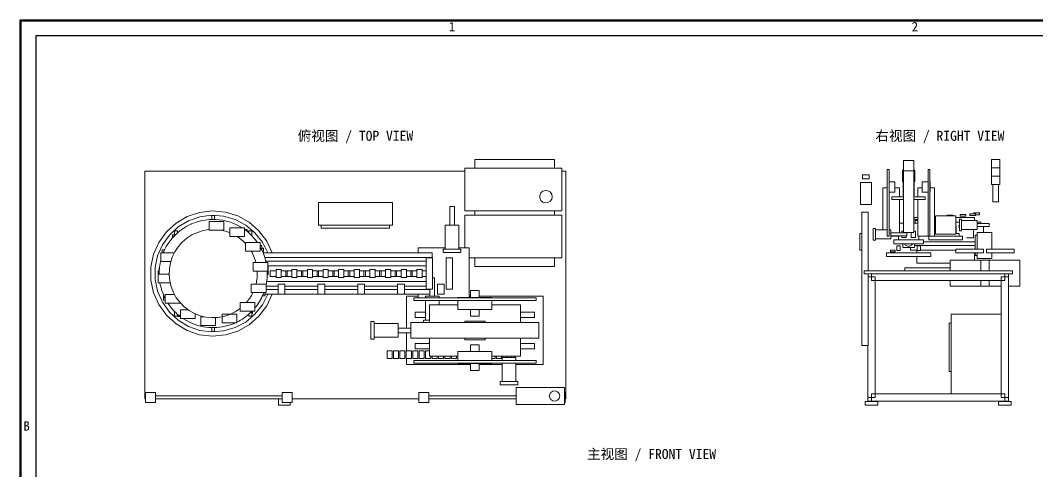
# Model space of a CAD drawing. Header units: millimetres. Extents: x 10 to 584, y 10 to 410.
# Drawn here: x 10 to 336.4, y 265.4 to 410 of the extents above; entities that cross this region are included whole.
import ezdxf
from ezdxf.enums import TextEntityAlignment as Align

# ---------------------------------------------------------------- set-up
doc = ezdxf.new("R2010")
doc.units = ezdxf.units.MM
for name, color, linetype in [('BORDER', 7, 'CONTINUOUS'), ('OBJECT', 7, 'CONTINUOUS'), ('TEXT', 7, 'CONTINUOUS')]:
    doc.layers.add(name, color=color, linetype=linetype)
doc.styles.add('CJK', font='simhei.ttf')

msp = doc.modelspace()

# ---------------------------------------------------------------- linework, layer by layer
at = {"layer": 'BORDER', "lineweight": 50}
msp.add_lwpolyline([(10, 10), (584, 10), (584, 410), (10, 410)], close=True, dxfattribs=at)
at = {"layer": 'BORDER', "lineweight": 25}
msp.add_lwpolyline([(15, 15), (579, 15), (579, 405), (15, 405)], close=True, dxfattribs=at)
at = {"layer": 'OBJECT', "lineweight": 18}
for points in [[(152.64, 348.93), (152.64, 362.62)], [(152.64, 362.62), (183.67, 362.62)], [(155.83, 362.62), (155.83, 365.36)], [(155.83, 365.36), (181.39, 365.36)], [(181.39, 362.62), (181.39, 365.36)], [(183.67, 348.93), (183.67, 362.62)], [(293.34, 361.79), (293.34, 365.06)], [(293.34, 365.06), (296.6, 365.06)], [(296.6, 361.79), (296.6, 365.06)], [(321.6, 365.36), (322.9, 365.36)], [(321.6, 362.69), (321.6, 365.36)], [(321.6, 362.69), (322.9, 362.69)], [(321.6, 362.69), (322.9, 362.69)], [(321.6, 360.01), (321.6, 362.69)], [(322.9, 365.36), (324.21, 365.36)], [(322.9, 362.69), (324.21, 362.69)], [(322.9, 362.69), (324.21, 362.69)], [(324.21, 362.69), (324.21, 365.36)], [(324.21, 360.01), (324.21, 362.69)], [(49.96, 288.69), (49.96, 361.71)], [(49.96, 361.71), (152.64, 361.71)], [(183.67, 361.71), (185.04, 361.71)], [(185.04, 288.69), (185.04, 361.71)], [(280.23, 360.52), (281.3, 360.52)], [(280.23, 359.21), (280.23, 360.52)], [(280.23, 359.21), (281.3, 359.21)], [(281.3, 360.52), (282.37, 360.52)], [(281.3, 359.21), (282.37, 359.21)], [(282.37, 359.21), (282.37, 360.52)], [(288.14, 340.84), (288.14, 362.24)], [(288.14, 362.24), (288.73, 362.24)], [(288.73, 340.84), (288.73, 362.24)], [(293.01, 358.32), (293.01, 362)], [(293.01, 362), (293.34, 362)], [(293.34, 342.03), (293.34, 361.79)], [(293.34, 361.79), (296.6, 361.79)], [(296.6, 362), (296.93, 362)], [(296.6, 342.03), (296.6, 361.79)], [(296.93, 358.32), (296.93, 362)], [(301.21, 340.84), (301.21, 362.24)], [(301.21, 362.24), (301.81, 362.24)], [(301.81, 340.84), (301.81, 362.24)], [(321.6, 360.01), (322.9, 360.01)], [(321.6, 360.01), (322.9, 360.01)], [(321.6, 357.34), (321.6, 360.01)], [(322.9, 360.01), (324.21, 360.01)], [(322.9, 360.01), (324.21, 360.01)], [(324.21, 357.34), (324.21, 360.01)], [(279.52, 350.95), (279.52, 358.08)], [(279.52, 358.08), (283.08, 358.08)], [(283.08, 350.95), (283.08, 358.08)], [(286.65, 342.86), (286.65, 356.3)], [(286.65, 356.3), (288.08, 356.3)], [(288.08, 354.96), (288.08, 358.23)], [(288.08, 358.23), (288.14, 358.23)], [(288.73, 358.23), (290.57, 358.23)], [(290.57, 354.96), (290.57, 358.23)], [(290.57, 356.3), (292, 356.3)], [(292, 353.47), (292, 356.3)], [(293.01, 358.32), (293.34, 358.32)], [(293.19, 353.74), (293.19, 358.32)], [(296.6, 358.32), (296.93, 358.32)], [(296.75, 353.74), (296.75, 358.32)], [(297.94, 353.47), (297.94, 356.3)], [(297.94, 356.3), (299.37, 356.3)], [(299.37, 354.96), (299.37, 358.23)], [(299.37, 358.23), (301.21, 358.23)], [(301.81, 358.23), (301.86, 358.23)], [(301.86, 354.96), (301.86, 358.23)], [(301.86, 356.3), (303.29, 356.3)], [(303.29, 340.84), (303.29, 356.3)], [(321.6, 357.34), (322.9, 357.34)], [(322.01, 351.84), (322.01, 357.34)], [(322.9, 357.34), (324.21, 357.34)], [(323.8, 351.84), (323.8, 357.34)], [(180.66, 353.49), (180.48, 354.31), (179.99, 354.99), (179.27, 355.4), (178.44, 355.49), (177.65, 355.23), (177.03, 354.68), (176.69, 353.91), (176.69, 353.08), (177.03, 352.31), (177.65, 351.76), (178.44, 351.5), (179.27, 351.59), (179.99, 352), (180.48, 352.68), (180.66, 353.49)], [(288.08, 354.96), (288.14, 354.96)], [(288.73, 354.96), (290.57, 354.96)], [(289.62, 352.58), (289.62, 353.47)], [(289.62, 353.47), (293.34, 353.47)], [(289.62, 352.58), (293.34, 352.58)], [(292, 341.91), (292, 352.58)], [(293.19, 353.74), (293.34, 353.74)], [(296.6, 353.74), (296.75, 353.74)], [(296.6, 353.47), (300.32, 353.47)], [(296.6, 352.58), (300.32, 352.58)], [(297.94, 340.84), (297.94, 352.58)], [(299.37, 354.96), (301.21, 354.96)], [(300.32, 352.58), (300.32, 353.47)], [(301.81, 354.96), (301.86, 354.96)], [(105.63, 344.37), (105.63, 351.67)], [(105.63, 351.67), (129.37, 351.67)], [(129.37, 344.37), (129.37, 351.67)], [(149.26, 350.3), (147.8, 350.3)], [(147.8, 350.3), (147.8, 344.37)], [(149.26, 350.3), (149.26, 344.37)], [(279.52, 350.95), (283.08, 350.95)], [(322.01, 351.84), (323.8, 351.84)], [(90.82, 335.47), (89.05, 339.24), (86.54, 342.56), (83.39, 345.29), (79.75, 347.32), (75.77, 348.55), (71.62, 348.93), (67.49, 348.45), (63.54, 347.12), (59.95, 345.01), (56.87, 342.2), (54.44, 338.82), (52.75, 335.01), (51.89, 330.94), (51.89, 326.77), (52.75, 322.69), (54.44, 318.88), (56.87, 315.5), (59.95, 312.69), (63.54, 310.58), (67.49, 309.26), (71.62, 308.77), (75.77, 309.16), (79.75, 310.39), (83.39, 312.41), (86.54, 315.14), (89.05, 318.47), (90.82, 322.24)], [(89.37, 335.47), (87.64, 338.91), (85.25, 341.92), (82.3, 344.38), (78.9, 346.19), (75.21, 347.26), (71.37, 347.56), (67.56, 347.06), (63.93, 345.79), (60.63, 343.81), (57.81, 341.2), (55.58, 338.06), (54.04, 334.54), (53.25, 330.78), (53.25, 326.93), (54.04, 323.16), (55.58, 319.64), (57.81, 316.5), (60.63, 313.89), (63.93, 311.91), (67.56, 310.64), (71.37, 310.15), (75.21, 310.44), (78.9, 311.52), (82.3, 313.32), (85.25, 315.78), (87.64, 318.8), (89.37, 322.24)], [(81.15, 343.5), (80.18, 344.07), (79.18, 344.57), (78.15, 345.01), (77.1, 345.39), (76.02, 345.69), (74.92, 345.92), (73.81, 346.08), (72.7, 346.17), (71.58, 346.19), (70.46, 346.14), (69.34, 346.01), (68.24, 345.81), (67.16, 345.54), (66.09, 345.2), (65.04, 344.8), (64.03, 344.32), (63.05, 343.78), (62.1, 343.18), (61.2, 342.52), (60.34, 341.81), (59.52, 341.03), (58.76, 340.21), (58.06, 339.34), (57.41, 338.43), (56.82, 337.48), (56.29, 336.49), (55.83, 335.47)], [(71.41, 346.19), (71.41, 347.47)], [(71.41, 347.47), (72.32, 347.47)], [(72.32, 346.19), (72.32, 347.47)], [(152.64, 348.93), (183.67, 348.93)], [(152.64, 337.07), (152.64, 347.56)], [(152.64, 347.56), (183.67, 347.56)], [(155.83, 347.56), (155.83, 348.93)], [(155.83, 347.56), (155.83, 348.93)], [(181.39, 347.56), (181.39, 348.93)], [(181.39, 347.56), (181.39, 348.93)], [(183.67, 333.87), (183.67, 347.56)], [(279.96, 305.78), (279.96, 348.57)], [(279.96, 348.57), (282.04, 348.57)], [(282.04, 329.73), (282.04, 348.57)], [(296.6, 346.79), (297.94, 346.79)], [(296.6, 346.25), (297.11, 346.25)], [(297.11, 345), (297.11, 346.25)], [(297.11, 346.19), (297.94, 346.19)], [(303.29, 347.29), (303.59, 347.29)], [(303.29, 346.91), (303.59, 346.91)], [(303.59, 341.44), (303.59, 347.38)], [(303.59, 347.38), (310.13, 347.38)], [(307.36, 347.38), (307.36, 347.54)], [(307.36, 347.54), (309.14, 347.54)], [(309.14, 347.38), (309.14, 347.54)], [(310.13, 341.44), (310.13, 347.38)], [(310.13, 346.79), (316.07, 346.79)], [(311.26, 342.57), (311.26, 346.25)], [(311.26, 346.25), (311.97, 346.25)], [(311.55, 347.19), (311.55, 347.79)], [(311.55, 347.79), (313.33, 347.79)], [(311.55, 347.19), (313.33, 347.19)], [(311.97, 342.57), (311.97, 346.25)], [(313.33, 347.19), (313.33, 347.79)], [(314.61, 347.44), (314.61, 348.04)], [(314.61, 348.04), (316.4, 348.04)], [(314.61, 347.44), (316.4, 347.44)], [(315.93, 348.04), (315.93, 348.28)], [(315.93, 348.28), (317.71, 348.28)], [(316.07, 345.84), (316.07, 346.79)], [(316.4, 347.44), (316.4, 348.04)], [(316.4, 347.69), (317.71, 347.69)], [(317.71, 347.69), (317.71, 348.28)], [(70.56, 342.94), (68.65, 342.63), (66.79, 342.06), (65.03, 341.24), (63.4, 340.19), (61.93, 338.92), (60.64, 337.46), (59.57, 335.85), (58.73, 334.1), (58.13, 332.25), (57.8, 330.34), (57.73, 328.4), (57.92, 326.47), (58.38, 324.58), (59.09, 322.77), (60.04, 321.08), (61.22, 319.54), (62.59, 318.17), (64.14, 317), (65.84, 316.05), (67.65, 315.35), (69.54, 314.9), (71.47, 314.71), (73.41, 314.79), (75.32, 315.13), (77.16, 315.73), (78.91, 316.58), (80.52, 317.66)], [(64.75, 344.67), (64.75, 344.8)], [(64.75, 344.8), (65.06, 344.8)], [(70.56, 342.78), (70.56, 345.52)], [(70.56, 345.52), (75.31, 345.52)], [(70.56, 342.78), (75.31, 342.78)], [(77.16, 341.97), (76.7, 342.15), (76.24, 342.3), (75.78, 342.45), (75.3, 342.57), (74.83, 342.69), (74.35, 342.78)], [(75.31, 342.78), (75.31, 345.52)], [(77.16, 340.76), (77.16, 343.5)], [(77.16, 343.5), (81.9, 343.5)], [(81.9, 340.76), (81.9, 343.5)], [(86.07, 338.8), (85.68, 339.33), (85.27, 339.85), (84.85, 340.35), (84.4, 340.84), (83.93, 341.3), (83.45, 341.75), (82.95, 342.19), (82.44, 342.6), (81.9, 342.99)], [(81.99, 342.93), (82.81, 342.93)], [(82.81, 342.3), (82.81, 342.93)], [(105.63, 344.37), (129.37, 344.37)], [(106.55, 343.36), (106.55, 344.37)], [(106.55, 343.36), (128.45, 343.36)], [(128.45, 343.36), (128.45, 344.37)], [(150.72, 344.37), (146.34, 344.37)], [(146.34, 344.37), (146.34, 336.7)], [(150.72, 344.37), (150.72, 336.7)], [(283.62, 339.6), (283.62, 343.28)], [(283.62, 343.28), (284.33, 343.28)], [(284.33, 339.6), (284.33, 343.28)], [(288.14, 342.86), (284.33, 342.86)], [(289.32, 342.86), (288.73, 342.86)], [(289.32, 341.44), (289.32, 342.86)], [(292, 345), (293.34, 345)], [(296.6, 345), (297.94, 345)], [(297.11, 345.94), (297.82, 345.94)], [(297.94, 345.84), (297.11, 345.84)], [(297.5, 345.84), (297.5, 345.94)], [(297.65, 345.84), (297.65, 345.94)], [(303.29, 345.48), (303.59, 345.48)], [(303.29, 342.95), (303.59, 342.95)], [(303.53, 341.68), (303.53, 342.95)], [(310.13, 345.3), (311.26, 345.3)], [(310.13, 344.17), (310.19, 344.17)], [(310.19, 341.68), (310.19, 344.17)], [(310.96, 344.29), (311.26, 344.29)], [(310.96, 343.7), (311.26, 343.7)], [(316.96, 345.84), (311.97, 345.84)], [(316.96, 342.98), (311.97, 342.98)], [(315.76, 340.25), (315.76, 342.98)], [(316.96, 344.41), (316.96, 345.84)], [(316.96, 345.3), (318.15, 345.3)], [(320.82, 344.89), (316.96, 344.89)], [(316.96, 342.98), (316.96, 344.41)], [(320.82, 343.93), (316.96, 343.93)], [(318.15, 345), (318.15, 345.3)], [(318.98, 344.89), (318.98, 345)], [(318.98, 342.03), (318.98, 343.93)], [(320.82, 344.41), (320.82, 344.89)], [(320.82, 343.93), (320.82, 344.41)], [(58.84, 340.3), (58.84, 341.25)], [(58.84, 341.25), (59.74, 341.25)], [(59.47, 341.25), (59.47, 342.53)], [(59.47, 342.53), (60.38, 342.53)], [(60.38, 341.85), (60.38, 342.53)], [(60.38, 341.97), (60.52, 341.97)], [(77.16, 340.76), (81.9, 340.76)], [(82.2, 338.51), (81.85, 338.87), (81.49, 339.22), (81.11, 339.56), (80.73, 339.88), (80.33, 340.19), (79.92, 340.48), (79.5, 340.76)], [(82.81, 342.3), (83.35, 342.3)], [(83.35, 341.85), (83.35, 342.53)], [(83.35, 342.53), (84.26, 342.53)], [(84.26, 340.98), (84.26, 342.53)], [(279.37, 336.39), (279.37, 341.74)], [(279.37, 341.74), (279.96, 341.74)], [(283.62, 339.6), (284.33, 339.6)], [(289.32, 340.01), (284.33, 340.01)], [(288.14, 340.84), (288.73, 340.84)], [(294.38, 341.91), (289.32, 341.91)], [(289.32, 340.01), (289.32, 341.44)], [(294.38, 340.96), (289.32, 340.96)], [(289.32, 340.84), (292, 340.84)], [(290.22, 338.41), (290.22, 339.71)], [(290.22, 339.71), (299.73, 339.71)], [(291.7, 339.71), (291.7, 340.84)], [(292, 340.84), (292, 340.96)], [(292.77, 341.91), (292.77, 342.45)], [(292.77, 342.45), (293.34, 342.45)], [(292.77, 340.43), (292.77, 340.96)], [(292.77, 340.43), (294.2, 340.43)], [(293.34, 342.03), (296.6, 342.03)], [(294.2, 341.91), (294.2, 342.03)], [(294.2, 340.43), (294.2, 340.96)], [(294.38, 341.44), (294.38, 341.91)], [(294.38, 340.96), (294.38, 341.44)], [(295.74, 340.43), (295.74, 342.03)], [(295.74, 340.43), (297.17, 340.43)], [(296.6, 342.45), (297.17, 342.45)], [(297.17, 340.43), (297.17, 342.45)], [(297.94, 340.84), (301.21, 340.84)], [(298.24, 339.71), (298.24, 340.84)], [(299.73, 338.41), (299.73, 339.71)], [(301.21, 340.84), (301.81, 340.84)], [(301.51, 339.71), (301.51, 340.78)], [(301.51, 340.78), (312.21, 340.78)], [(301.51, 339.71), (312.21, 339.71)], [(301.81, 340.84), (303.29, 340.84)], [(302.55, 340.78), (302.55, 340.84)], [(303.29, 341.68), (303.59, 341.68)], [(303.53, 341.68), (303.59, 341.68)], [(303.59, 341.44), (310.13, 341.44)], [(310.13, 341.68), (311.17, 341.68)], [(310.13, 341.68), (310.19, 341.68)], [(311.17, 340.78), (311.17, 341.68)], [(311.17, 340.8), (312.13, 340.8)], [(311.26, 342.57), (311.97, 342.57)], [(312.21, 339.71), (312.21, 340.78)], [(313.5, 340.25), (315.76, 340.25)], [(316.31, 336.68), (316.31, 341.14)], [(316.31, 341.14), (316.96, 341.14)], [(316.96, 336.68), (316.96, 342.03)], [(316.96, 342.03), (321.72, 342.03)], [(321.72, 336.68), (321.72, 342.03)], [(55.48, 335.47), (55.48, 336.46)], [(55.48, 336.46), (56.28, 336.46)], [(82.2, 336.06), (82.2, 338.8)], [(82.2, 338.8), (86.95, 338.8)], [(86.95, 336.06), (86.95, 338.8)], [(86.95, 337.89), (87.52, 337.89)], [(88.85, 332.36), (88.7, 333.02), (88.52, 333.67), (88.32, 334.32), (88.1, 334.95), (87.85, 335.58), (87.57, 336.2), (87.27, 336.81), (86.95, 337.41)], [(87.52, 336.32), (87.52, 337.89)], [(87.52, 336.94), (88.02, 336.94)], [(88.02, 335.47), (88.02, 336.94)], [(137.58, 335.47), (137.58, 337.07)], [(137.58, 337.07), (146.34, 337.07)], [(145.7, 335.61), (145.7, 336.7)], [(145.7, 336.7), (151.36, 336.7)], [(150.72, 337.07), (154.01, 337.07)], [(151.36, 335.61), (151.36, 336.7)], [(154.01, 321.19), (154.01, 337.07)], [(279.37, 336.39), (279.96, 336.39)], [(289.15, 335.79), (289.15, 336.39)], [(289.15, 336.39), (290.69, 336.39)], [(290.22, 338.41), (299.73, 338.41)], [(290.69, 335.79), (290.69, 336.39)], [(291.17, 336.21), (291.17, 337.75)], [(291.17, 337.75), (292.24, 337.75)], [(291.17, 336.21), (292.24, 336.21)], [(292.24, 336.21), (292.24, 337.75)], [(293.13, 337.22), (293.13, 338.41)], [(293.13, 337.22), (296.81, 337.22)], [(293.7, 338.41), (293.84, 338.19), (294.02, 338), (294.23, 337.84), (294.46, 337.73), (294.71, 337.66), (294.97, 337.63)], [(294.97, 337.63), (295.23, 337.66), (295.48, 337.73), (295.71, 337.84), (295.92, 338), (296.1, 338.19), (296.24, 338.41)], [(295.56, 336.39), (295.56, 337.22)], [(295.56, 336.39), (297.7, 336.39)], [(296.81, 337.22), (296.81, 338.41)], [(296.81, 337.87), (306.86, 337.87)], [(297.65, 335.49), (297.65, 336.39)], [(297.7, 336.21), (297.7, 337.75)], [(297.7, 337.75), (298.77, 337.75)], [(297.7, 336.21), (298.77, 336.21)], [(298.77, 336.21), (298.77, 337.75)], [(298.77, 336.39), (306.86, 336.39)], [(299.73, 339.06), (306.86, 339.06)], [(306.86, 339.06), (316.31, 339.06)], [(306.86, 337.87), (316.31, 337.87)], [(306.86, 336.39), (310.13, 336.39)], [(310.13, 335.49), (310.13, 336.68)], [(310.13, 336.68), (319.04, 336.68)], [(319.04, 335.49), (319.04, 336.68)], [(319.93, 335.49), (319.93, 336.68)], [(319.93, 336.68), (328.85, 336.68)], [(328.85, 335.49), (328.85, 336.68)], [(55.08, 333.22), (54.95, 332.66), (54.83, 332.09), (54.73, 331.51), (54.65, 330.94), (54.59, 330.36), (54.55, 329.78), (54.53, 329.2), (54.53, 328.62)], [(55.08, 332.73), (55.08, 335.47)], [(55.08, 335.47), (59.36, 335.47)], [(82.2, 336.06), (86.95, 336.06)], [(85.57, 332.36), (85.42, 332.91), (85.24, 333.46), (85.04, 333.99), (84.82, 334.53), (84.58, 335.05), (84.32, 335.56), (84.04, 336.06)], [(87.89, 335.47), (142.14, 335.47)], [(88.44, 333.96), (142.14, 333.96)], [(140.23, 323.83), (140.23, 333.87)], [(140.23, 333.87), (142.23, 333.87)], [(142.14, 333.96), (142.14, 335.47)], [(142.14, 333.87), (142.14, 333.96)], [(142.23, 323.83), (142.23, 333.87)], [(145.7, 335.61), (151.36, 335.61)], [(146.61, 323.83), (146.61, 333.87)], [(146.61, 333.87), (148.62, 333.87)], [(148.62, 323.83), (148.62, 333.87)], [(154.01, 333.87), (183.67, 333.87)], [(155.83, 331.13), (155.83, 333.87)], [(181.39, 331.13), (181.39, 333.87)], [(287.84, 334.31), (287.84, 335.49)], [(287.84, 335.49), (302.1, 335.49)], [(287.84, 334.31), (302.1, 334.31)], [(289.15, 335.79), (290.69, 335.79)], [(297.65, 332.23), (297.65, 334.31)], [(302.1, 334.31), (302.1, 335.49)], [(308.34, 329.73), (308.34, 333.12)], [(308.34, 333.12), (320.82, 333.12)], [(310.13, 335.49), (319.04, 335.49)], [(316.07, 333.12), (316.07, 335.49)], [(316.31, 334.6), (316.31, 335.49)], [(316.31, 334.6), (316.96, 334.6)], [(316.96, 333.71), (316.96, 335.49)], [(316.96, 333.71), (321.72, 333.71)], [(318.15, 329.73), (318.15, 333.12)], [(318.15, 333.12), (330.63, 333.12)], [(319.93, 335.49), (328.85, 335.49)], [(320.82, 329.73), (320.82, 333.12)], [(321.72, 333.71), (321.72, 335.49)], [(330.63, 324.8), (330.63, 333.12)], [(54.17, 326.95), (54.17, 329.69)], [(54.17, 329.69), (54.52, 329.69)], [(54.52, 328.62), (54.52, 330.59)], [(54.52, 330.59), (54.61, 330.59)], [(55.08, 332.73), (58.26, 332.73)], [(84.68, 329.62), (84.68, 332.36)], [(84.68, 332.36), (89.42, 332.36)], [(88.74, 332.87), (140.23, 332.87)], [(89.42, 329.62), (89.42, 332.36)], [(89.42, 331.36), (140.23, 331.36)], [(89.42, 331.29), (89.53, 331.29)], [(89.53, 328.55), (89.53, 331.29)], [(90.12, 329.76), (90.12, 327.94)], [(90.12, 329.76), (92.04, 329.76)], [(92.04, 330.13), (92.04, 327.57)], [(92.04, 330.13), (93.68, 330.13)], [(93.68, 330.13), (93.68, 327.57)], [(93.68, 329.76), (95.6, 329.76)], [(95.14, 329.76), (95.14, 327.94)], [(95.14, 329.76), (97.06, 329.76)], [(95.6, 329.76), (95.6, 327.94)], [(97.06, 330.13), (97.06, 327.57)], [(97.06, 330.13), (98.7, 330.13)], [(98.7, 330.13), (98.7, 327.57)], [(98.7, 329.76), (100.62, 329.76)], [(100.16, 329.76), (100.16, 327.94)], [(100.16, 329.76), (102.08, 329.76)], [(100.62, 329.76), (100.62, 327.94)], [(102.08, 330.13), (102.08, 327.57)], [(102.08, 330.13), (103.72, 330.13)], [(103.72, 330.13), (103.72, 327.57)], [(103.72, 329.76), (105.63, 329.76)], [(105.18, 329.76), (105.18, 327.94)], [(105.18, 329.76), (107.1, 329.76)], [(105.63, 329.76), (105.63, 327.94)], [(107.1, 330.13), (107.1, 327.57)], [(107.1, 330.13), (108.74, 330.13)], [(108.74, 330.13), (108.74, 327.57)], [(108.74, 329.76), (110.65, 329.76)], [(110.2, 329.76), (110.2, 327.94)], [(110.2, 329.76), (112.12, 329.76)], [(110.65, 329.76), (110.65, 327.94)], [(112.12, 330.13), (112.12, 327.57)], [(112.12, 330.13), (113.76, 330.13)], [(113.76, 330.13), (113.76, 327.57)], [(113.76, 329.76), (115.67, 329.76)], [(115.22, 329.76), (115.22, 327.94)], [(115.22, 329.76), (117.13, 329.76)], [(115.67, 329.76), (115.67, 327.94)], [(117.13, 330.13), (117.13, 327.57)], [(117.13, 330.13), (118.78, 330.13)], [(118.78, 330.13), (118.78, 327.57)], [(118.78, 329.76), (120.69, 329.76)], [(120.24, 329.76), (120.24, 327.94)], [(120.24, 329.76), (122.15, 329.76)], [(120.69, 329.76), (120.69, 327.94)], [(122.15, 330.13), (122.15, 327.57)], [(122.15, 330.13), (123.8, 330.13)], [(123.8, 330.13), (123.8, 327.57)], [(123.8, 329.76), (125.71, 329.76)], [(125.26, 329.76), (125.26, 327.94)], [(125.26, 329.76), (127.17, 329.76)], [(125.71, 329.76), (125.71, 327.94)], [(127.17, 330.13), (127.17, 327.57)], [(127.17, 330.13), (128.82, 330.13)], [(128.82, 330.13), (128.82, 327.57)], [(128.82, 329.76), (130.73, 329.76)], [(130.28, 329.76), (130.28, 327.94)], [(130.28, 329.76), (132.19, 329.76)], [(130.73, 329.76), (130.73, 327.94)], [(132.19, 330.13), (132.19, 327.57)], [(132.19, 330.13), (133.84, 330.13)], [(133.84, 330.13), (133.84, 327.57)], [(133.84, 329.76), (135.75, 329.76)], [(135.3, 329.76), (135.3, 327.94)], [(135.3, 329.76), (137.21, 329.76)], [(135.75, 329.76), (135.75, 327.94)], [(137.21, 330.13), (137.21, 327.57)], [(137.21, 330.13), (138.86, 330.13)], [(138.86, 330.13), (138.86, 327.57)], [(138.86, 329.76), (140.23, 329.76)], [(155.83, 331.13), (181.39, 331.13)], [(280.71, 328.78), (280.71, 329.73)], [(280.71, 329.73), (328.25, 329.73)], [(293.78, 330.68), (306.86, 330.68)], [(293.78, 329.73), (293.78, 330.68)], [(297.65, 332.23), (306.86, 332.23)], [(306.86, 332.23), (308.34, 332.23)], [(306.86, 330.68), (308.34, 330.68)], [(328.25, 328.78), (328.25, 329.73)], [(54.17, 326.95), (54.24, 326.95)], [(54.24, 325.88), (54.24, 328.62)], [(54.24, 328.62), (57.72, 328.62)], [(84.68, 329.62), (89.42, 329.62)], [(85.6, 325.48), (85.71, 325.96), (85.8, 326.43), (85.88, 326.91), (85.94, 327.4), (85.98, 327.88), (86, 328.37), (86.01, 328.85)], [(86.01, 328.85), (86.01, 329.01), (86.01, 329.16), (86, 329.31), (86, 329.46), (85.99, 329.62)], [(88.82, 325.22), (88.92, 325.73), (89.01, 326.25), (89.08, 326.76), (89.14, 327.28), (89.17, 327.81), (89.2, 328.33), (89.21, 328.85)], [(89.12, 327.12), (89.21, 327.12)], [(89.21, 328.85), (89.21, 329.01), (89.2, 329.16), (89.2, 329.31), (89.2, 329.46), (89.19, 329.62)], [(89.21, 327.12), (89.21, 329.62)], [(89.21, 328.55), (89.53, 328.55)], [(90.12, 327.94), (92.04, 327.94)], [(92.04, 327.57), (93.68, 327.57)], [(93.68, 327.94), (95.6, 327.94)], [(95.14, 327.94), (97.06, 327.94)], [(97.06, 327.57), (98.7, 327.57)], [(98.7, 327.94), (100.62, 327.94)], [(100.16, 327.94), (102.08, 327.94)], [(102.08, 327.57), (103.72, 327.57)], [(103.72, 327.94), (105.63, 327.94)], [(105.18, 327.94), (107.1, 327.94)], [(107.1, 327.57), (108.74, 327.57)], [(108.74, 327.94), (110.65, 327.94)], [(110.2, 327.94), (112.12, 327.94)], [(112.12, 327.57), (113.76, 327.57)], [(113.76, 327.94), (115.67, 327.94)], [(115.22, 327.94), (117.13, 327.94)], [(117.13, 327.57), (118.78, 327.57)], [(118.78, 327.94), (120.69, 327.94)], [(120.24, 327.94), (122.15, 327.94)], [(122.15, 327.57), (123.8, 327.57)], [(123.8, 327.94), (125.71, 327.94)], [(125.26, 327.94), (127.17, 327.94)], [(127.17, 327.57), (128.82, 327.57)], [(128.82, 327.94), (130.73, 327.94)], [(130.28, 327.94), (132.19, 327.94)], [(132.19, 327.57), (133.84, 327.57)], [(133.84, 327.94), (135.75, 327.94)], [(135.3, 327.94), (137.21, 327.94)], [(137.21, 327.57), (138.86, 327.57)], [(138.86, 327.94), (140.23, 327.94)], [(142.87, 327.48), (142.23, 327.48)], [(142.87, 327.48), (142.87, 321.55)], [(280.71, 328.78), (328.25, 328.78)], [(282.04, 305.78), (282.04, 328.78)], [(282.04, 327.77), (284.27, 327.77)], [(283.08, 326.58), (283.08, 328.78)], [(283.08, 326.58), (325.88, 326.58)], [(284.27, 289.14), (284.27, 327.77)], [(308.34, 324.8), (308.34, 326.58)], [(318.15, 324.8), (318.15, 326.58)], [(320.82, 324.8), (320.82, 326.58)], [(324.69, 289.14), (324.69, 327.77)], [(324.69, 327.77), (327.06, 327.77)], [(325.88, 326.58), (325.88, 328.78)], [(327.06, 327.77), (327.06, 328.78)], [(327.06, 289.14), (327.06, 327.77)], [(54.24, 325.88), (58.03, 325.88)], [(54.78, 325.88), (54.91, 325.22), (55.06, 324.57), (55.24, 323.93), (55.44, 323.29), (55.67, 322.66), (55.92, 322.04), (56.19, 321.43), (56.49, 320.83)], [(84.08, 322.74), (84.08, 325.48)], [(84.08, 325.48), (88.82, 325.48)], [(88.82, 322.74), (88.82, 325.48)], [(88.82, 324.84), (92.67, 324.84)], [(88.82, 323.74), (92.67, 323.74)], [(89.02, 326.34), (140.23, 326.34)], [(92.67, 322.19), (92.67, 325.48)], [(92.67, 325.48), (94.87, 325.48)], [(94.87, 322.19), (94.87, 325.48)], [(94.87, 324.84), (105.45, 324.84)], [(94.87, 323.74), (105.45, 323.74)], [(105.45, 322.19), (105.45, 325.48)], [(105.45, 325.48), (107.64, 325.48)], [(107.64, 322.19), (107.64, 325.48)], [(107.64, 324.84), (118.23, 324.84)], [(107.64, 323.74), (118.23, 323.74)], [(118.23, 322.19), (118.23, 325.48)], [(118.23, 325.48), (120.42, 325.48)], [(120.42, 322.19), (120.42, 325.48)], [(120.42, 324.84), (131.01, 324.84)], [(120.42, 323.74), (131.01, 323.74)], [(131.01, 322.19), (131.01, 325.48)], [(131.01, 325.48), (133.2, 325.48)], [(133.2, 322.19), (133.2, 325.48)], [(133.2, 324.84), (140.23, 324.84)], [(133.2, 323.74), (141.41, 323.74)], [(140.23, 323.83), (142.23, 323.83)], [(141.41, 323.83), (141.41, 321.55)], [(143.79, 322.19), (143.79, 325.48)], [(143.79, 325.48), (145.98, 325.48)], [(145.98, 322.19), (145.98, 325.48)], [(146.61, 323.83), (148.62, 323.83)], [(154.46, 321.19), (154.46, 323.38)], [(154.46, 323.38), (157.2, 323.38)], [(157.2, 321.19), (157.2, 323.38)], [(308.34, 324.8), (320.82, 324.8)], [(318.15, 324.8), (324.69, 324.8)], [(327.06, 324.8), (330.63, 324.8)], [(55.95, 320.28), (55.95, 321.96)], [(55.95, 320.28), (56.49, 320.28)], [(56.49, 319.36), (56.49, 322.1)], [(56.49, 322.1), (59.44, 322.1)], [(82.54, 319.57), (82.89, 319.99), (83.22, 320.42), (83.54, 320.86), (83.84, 321.32), (84.12, 321.78), (84.38, 322.26), (84.63, 322.74)], [(84.08, 322.74), (88.82, 322.74)], [(85.27, 317.85), (85.66, 318.34), (86.03, 318.85), (86.39, 319.37), (86.72, 319.91), (87.04, 320.46), (87.33, 321.01), (87.61, 321.58), (87.86, 322.16), (88.1, 322.74)], [(87.68, 321.74), (88.46, 321.74)], [(88.46, 321.74), (88.46, 322.74)], [(88.46, 322.24), (92.67, 322.24)], [(92.67, 322.19), (94.87, 322.19)], [(94.87, 322.24), (105.45, 322.24)], [(105.45, 322.19), (107.64, 322.19)], [(107.64, 322.24), (118.23, 322.24)], [(118.23, 322.19), (120.42, 322.19)], [(120.42, 322.24), (131.01, 322.24)], [(131.01, 322.19), (133.2, 322.19)], [(133.2, 322.24), (141.41, 322.24)], [(133.93, 311.33), (133.93, 321.55)], [(133.93, 321.55), (137.58, 321.55)], [(136.21, 320.18), (136.21, 321.09)], [(136.21, 321.09), (175.46, 321.09)], [(136.21, 320.18), (175.46, 320.18)], [(137.58, 321.09), (137.58, 322.24)], [(144.33, 321.55), (139.95, 321.55)], [(139.95, 321.55), (139.95, 321.09)], [(139.95, 320.18), (139.95, 313.88)], [(143.79, 322.19), (145.98, 322.19)], [(144.33, 321.55), (144.33, 321.09)], [(144.33, 320.18), (144.33, 318.81)], [(150.36, 321.09), (150.36, 321.19)], [(150.36, 321.19), (161.31, 321.19)], [(150.36, 317.35), (150.36, 320.18)], [(154.01, 321.55), (154.46, 321.55)], [(157.2, 321.55), (177.74, 321.55)], [(161.31, 321.09), (161.31, 321.19)], [(161.31, 317.35), (161.31, 320.18)], [(175.46, 320.18), (175.46, 321.09)], [(177.74, 299.65), (177.74, 321.55)], [(56.49, 319.36), (61.23, 319.36)], [(57.35, 319.36), (57.72, 318.81), (58.11, 318.29), (58.53, 317.77), (58.95, 317.27), (59.4, 316.79), (59.87, 316.33), (60.35, 315.88), (60.85, 315.46), (61.37, 315.05)], [(59.47, 315.18), (59.47, 316.73)], [(61.23, 319.36), (61.23, 319.52)], [(61.37, 314.48), (61.37, 317.22)], [(61.37, 317.22), (63.82, 317.22)], [(79.48, 313.27), (80.08, 313.58), (80.67, 313.91), (81.24, 314.27), (81.81, 314.64), (82.35, 315.04), (82.88, 315.46), (83.39, 315.9), (83.89, 316.35), (84.36, 316.83)], [(80.52, 316.83), (80.52, 319.57)], [(80.52, 319.57), (85.27, 319.57)], [(80.52, 316.83), (85.27, 316.83)], [(84.26, 315.18), (84.26, 316.73)], [(84.5, 316.09), (84.5, 316.83)], [(85.27, 316.83), (85.27, 319.57)], [(141.23, 313.11), (141.23, 318.81)], [(141.23, 318.81), (150.36, 318.81)], [(150.36, 317.35), (161.31, 317.35)], [(154.46, 315.16), (154.46, 317.35)], [(157.2, 315.16), (157.2, 317.35)], [(161.31, 318.81), (170.44, 318.81)], [(170.44, 313.11), (170.44, 318.81)], [(59.47, 315.18), (60.38, 315.18)], [(60.38, 315.18), (60.38, 315.86)], [(60.48, 315.08), (60.48, 315.77)], [(60.48, 315.08), (61.33, 315.08)], [(61.37, 314.48), (66.11, 314.48)], [(62.16, 314.48), (62.91, 314), (63.68, 313.57), (64.47, 313.17), (65.28, 312.81), (66.11, 312.49), (66.95, 312.22), (67.81, 311.99), (68.67, 311.81), (69.55, 311.67), (70.43, 311.57), (71.31, 311.52), (72.2, 311.51), (73.08, 311.55), (73.97, 311.64), (74.84, 311.77), (75.71, 311.94), (76.57, 312.16), (77.41, 312.42), (78.25, 312.73), (79.06, 313.07)], [(66.11, 314.48), (66.11, 315.93)], [(67.89, 312.23), (67.89, 314.97)], [(67.89, 314.97), (69.13, 314.97)], [(72.64, 312.23), (72.64, 314.73)], [(74.74, 313.07), (74.74, 315.81)], [(74.74, 315.81), (79.48, 315.81)], [(79.48, 313.07), (79.48, 315.81)], [(83.35, 315.18), (83.35, 315.86)], [(83.35, 315.18), (84.26, 315.18)], [(84.26, 316.09), (84.5, 316.09)], [(122.43, 307.77), (122.43, 313.43)], [(122.43, 313.43), (123.52, 313.43)], [(123.52, 307.77), (123.52, 313.43)], [(136.67, 314.8), (136.67, 316.44)], [(136.67, 316.44), (139.95, 316.44)], [(136.67, 314.8), (139.95, 314.8)], [(139.31, 313.11), (139.31, 313.88)], [(139.31, 313.88), (141.23, 313.88)], [(152.55, 313.11), (152.55, 313.61)], [(152.55, 313.61), (159.12, 313.61)], [(154.46, 315.16), (157.2, 315.16)], [(159.12, 313.11), (159.12, 313.61)], [(170.44, 316.44), (175, 316.44)], [(170.44, 314.8), (175, 314.8)], [(175, 314.8), (175, 316.44)], [(308.64, 290.32), (308.64, 315.88)], [(308.64, 315.88), (324.69, 315.88)], [(67.89, 312.23), (72.64, 312.23)], [(71.41, 310.23), (71.41, 311.52)], [(71.41, 310.23), (72.32, 310.23)], [(72.32, 310.23), (72.32, 311.52)], [(74.74, 313.07), (79.48, 313.07)], [(78.29, 312.74), (78.46, 312.74)], [(78.46, 312.74), (78.46, 312.82)], [(123.52, 312.79), (131.19, 312.79)], [(131.19, 312.79), (131.19, 308.41)], [(131.19, 311.33), (135.3, 311.33)], [(135.3, 308.09), (135.3, 313.11)], [(135.3, 313.11), (176.37, 313.11)], [(176.37, 308.09), (176.37, 313.11)], [(307.99, 297.46), (307.99, 312.91)], [(307.99, 312.91), (308.64, 312.91)], [(122.43, 307.77), (123.52, 307.77)], [(123.52, 308.41), (131.19, 308.41)], [(131.19, 309.87), (135.3, 309.87)], [(133.93, 304.03), (133.93, 309.87)], [(135.3, 308.09), (176.37, 308.09)], [(141.23, 302.38), (141.23, 308.09)], [(152.55, 307.59), (152.55, 308.09)], [(152.55, 307.59), (159.12, 307.59)], [(159.12, 307.59), (159.12, 308.09)], [(170.44, 302.38), (170.44, 308.09)], [(127.63, 301.65), (127.63, 304.03)], [(127.63, 304.03), (129.27, 304.03)], [(129.27, 301.65), (129.27, 304.03)], [(129.7, 301.65), (129.7, 304.03)], [(129.7, 304.03), (131.34, 304.03)], [(131.34, 301.65), (131.34, 304.03)], [(131.76, 301.65), (131.76, 304.03)], [(131.76, 304.03), (133.4, 304.03)], [(133.4, 301.65), (133.4, 304.03)], [(133.83, 301.65), (133.83, 304.03)], [(133.83, 304.03), (135.47, 304.03)], [(135.47, 301.65), (135.47, 304.03)], [(135.89, 301.65), (135.89, 304.03)], [(135.89, 304.03), (137.54, 304.03)], [(136.67, 304.76), (136.67, 306.4)], [(136.67, 306.4), (141.23, 306.4)], [(136.67, 304.76), (141.23, 304.76)], [(137.54, 301.65), (137.54, 304.03)], [(137.96, 301.65), (137.96, 304.03)], [(137.96, 304.03), (139.6, 304.03)], [(139.6, 301.65), (139.6, 304.03)], [(140.02, 301.65), (140.02, 304.03)], [(140.02, 304.03), (141.23, 304.03)], [(150.36, 301.01), (150.36, 303.84)], [(150.36, 303.84), (161.31, 303.84)], [(154.46, 303.84), (154.46, 306.03)], [(154.46, 306.03), (157.2, 306.03)], [(157.2, 303.84), (157.2, 306.03)], [(161.31, 301.01), (161.31, 303.84)], [(170.44, 306.4), (175, 306.4)], [(170.44, 304.76), (175, 304.76)], [(175, 304.76), (175, 306.4)], [(279.96, 305.78), (282.04, 305.78)], [(281.9, 289.14), (281.9, 305.78)], [(127.63, 301.65), (129.27, 301.65)], [(129.7, 301.65), (131.34, 301.65)], [(131.76, 301.65), (133.4, 301.65)], [(133.83, 301.65), (135.47, 301.65)], [(133.93, 299.65), (133.93, 301.65)], [(135.89, 301.65), (137.54, 301.65)], [(136.21, 300.1), (136.21, 301.01)], [(136.21, 301.01), (175.46, 301.01)], [(137.96, 301.65), (139.6, 301.65)], [(140.02, 301.65), (141.67, 301.65)], [(141.23, 302.38), (150.36, 302.38)], [(141.67, 301.65), (141.67, 302.38)], [(142.09, 301.65), (142.09, 302.38)], [(142.09, 301.65), (143.73, 301.65)], [(143.73, 301.65), (143.73, 302.38)], [(144.16, 301.65), (144.16, 302.38)], [(144.16, 301.65), (145.8, 301.65)], [(145.8, 301.65), (145.8, 302.38)], [(146.22, 301.65), (146.22, 302.38)], [(146.22, 301.65), (147.86, 301.65)], [(147.86, 301.65), (147.86, 302.38)], [(148.29, 301.65), (148.29, 302.38)], [(148.29, 301.65), (149.93, 301.65)], [(149.93, 301.65), (149.93, 302.38)], [(150.35, 301.65), (150.35, 302.38)], [(161.31, 302.38), (170.44, 302.38)], [(161.31, 301.65), (162.32, 301.65)], [(162.32, 301.65), (162.32, 302.38)], [(162.75, 301.65), (162.75, 302.38)], [(162.75, 301.65), (164.39, 301.65)], [(164.39, 301.65), (164.39, 302.38)], [(168.98, 301.93), (164.6, 301.93)], [(164.6, 301.93), (164.6, 301.01)], [(164.81, 301.93), (164.81, 302.38)], [(166.06, 302.38), (166.06, 301.93)], [(167.52, 302.38), (167.52, 301.93)], [(168.52, 301.93), (168.52, 302.38)], [(168.98, 301.93), (168.98, 301.01)], [(175.46, 300.1), (175.46, 301.01)], [(133.93, 299.65), (154.46, 299.65)], [(136.21, 300.1), (175.46, 300.1)], [(150.36, 300.01), (150.36, 300.1)], [(150.36, 300.01), (161.31, 300.01)], [(154.46, 297.82), (154.46, 300.01)], [(154.46, 297.82), (157.2, 297.82)], [(157.2, 297.82), (157.2, 300.01)], [(157.2, 299.65), (164.6, 299.65)], [(161.31, 300.01), (161.31, 300.1)], [(164.6, 300.1), (164.6, 294.26)], [(168.98, 300.1), (168.98, 294.26)], [(168.98, 299.65), (177.74, 299.65)], [(307.99, 297.46), (308.64, 297.46)], [(163.96, 293.17), (163.96, 294.26)], [(163.96, 294.26), (169.61, 294.26)], [(169.61, 293.17), (169.61, 294.26)], [(50.19, 287.55), (50.19, 290.75)], [(50.19, 290.75), (53.38, 290.75)], [(53.38, 287.55), (53.38, 290.75)], [(94, 287.55), (94, 290.75)], [(94, 290.75), (97.19, 290.75)], [(97.19, 287.55), (97.19, 290.75)], [(137.81, 287.55), (137.81, 290.75)], [(137.81, 290.75), (141, 290.75)], [(141, 287.55), (141, 290.75)], [(163.96, 293.17), (169.61, 293.17)], [(169.07, 286.87), (169.07, 292.34)], [(169.07, 292.34), (184.58, 292.34)], [(183.03, 289.61), (182.84, 290.37), (182.32, 290.96), (181.59, 291.24), (180.81, 291.14), (180.16, 290.7), (179.79, 290), (179.79, 289.21), (180.16, 288.52), (180.81, 288.07), (181.59, 287.98), (182.32, 288.25), (182.84, 288.84), (183.03, 289.61)], [(184.58, 286.87), (184.58, 292.34)], [(184.58, 290.75), (184.81, 290.75)], [(184.81, 287.55), (184.81, 290.75)], [(49.96, 288.69), (50.19, 288.69)], [(50.19, 287.55), (53.38, 287.55)], [(53.38, 289.61), (94, 289.61)], [(53.38, 288.69), (94, 288.69)], [(92.86, 286.64), (92.86, 288.69)], [(94, 287.55), (97.19, 287.55)], [(96.51, 286.64), (96.51, 287.55)], [(97.19, 288.69), (137.81, 288.69)], [(137.81, 287.55), (141, 287.55)], [(141, 289.61), (169.07, 289.61)], [(141, 288.69), (169.07, 288.69)], [(184.58, 287.55), (184.81, 287.55)], [(184.81, 288.69), (185.04, 288.69)], [(281.06, 287.83), (283.08, 287.83)], [(281.06, 286.64), (281.06, 287.83)], [(281.9, 287.95), (281.9, 289.14)], [(281.9, 289.14), (284.27, 289.14)], [(281.9, 287.95), (283.08, 287.95)], [(283.08, 287.95), (283.08, 290.32)], [(283.08, 290.32), (325.88, 290.32)], [(283.08, 287.95), (325.88, 287.95)], [(283.08, 287.83), (285.1, 287.83)], [(285.1, 286.64), (285.1, 287.83)], [(323.86, 287.83), (325.88, 287.83)], [(323.86, 286.64), (323.86, 287.83)], [(324.69, 289.14), (327.06, 289.14)], [(325.88, 287.95), (325.88, 290.32)], [(325.88, 287.95), (327.06, 287.95)], [(325.88, 287.83), (327.9, 287.83)], [(327.06, 287.95), (327.06, 289.14)], [(327.9, 286.64), (327.9, 287.83)], [(92.86, 286.64), (96.51, 286.64)], [(169.07, 286.87), (184.58, 286.87)], [(281.06, 286.64), (283.08, 286.64)], [(283.08, 286.64), (285.1, 286.64)], [(323.86, 286.64), (325.88, 286.64)], [(325.88, 286.64), (327.9, 286.64)]]:
    msp.add_lwpolyline(points, dxfattribs=at)

# ---------------------------------------------------------------- texts
at = {"layer": 'TEXT', "style": 'CJK'}
for s, height, p in [('1', 3, (148.5, 408)), ('2', 3, (297, 408)), ('俯视图 / TOP VIEW', 3.2, (117.5, 373)), ('右视图 / RIGHT VIEW', 3.2, (305, 373)), ('B', 3, (12, 280)), ('主视图 / FRONT VIEW', 3.2, (212.5, 271))]:
    msp.add_text(s, height=height, dxfattribs=at).set_placement(p, align=Align.MIDDLE_CENTER)

doc.saveas('drawing.dxf')
